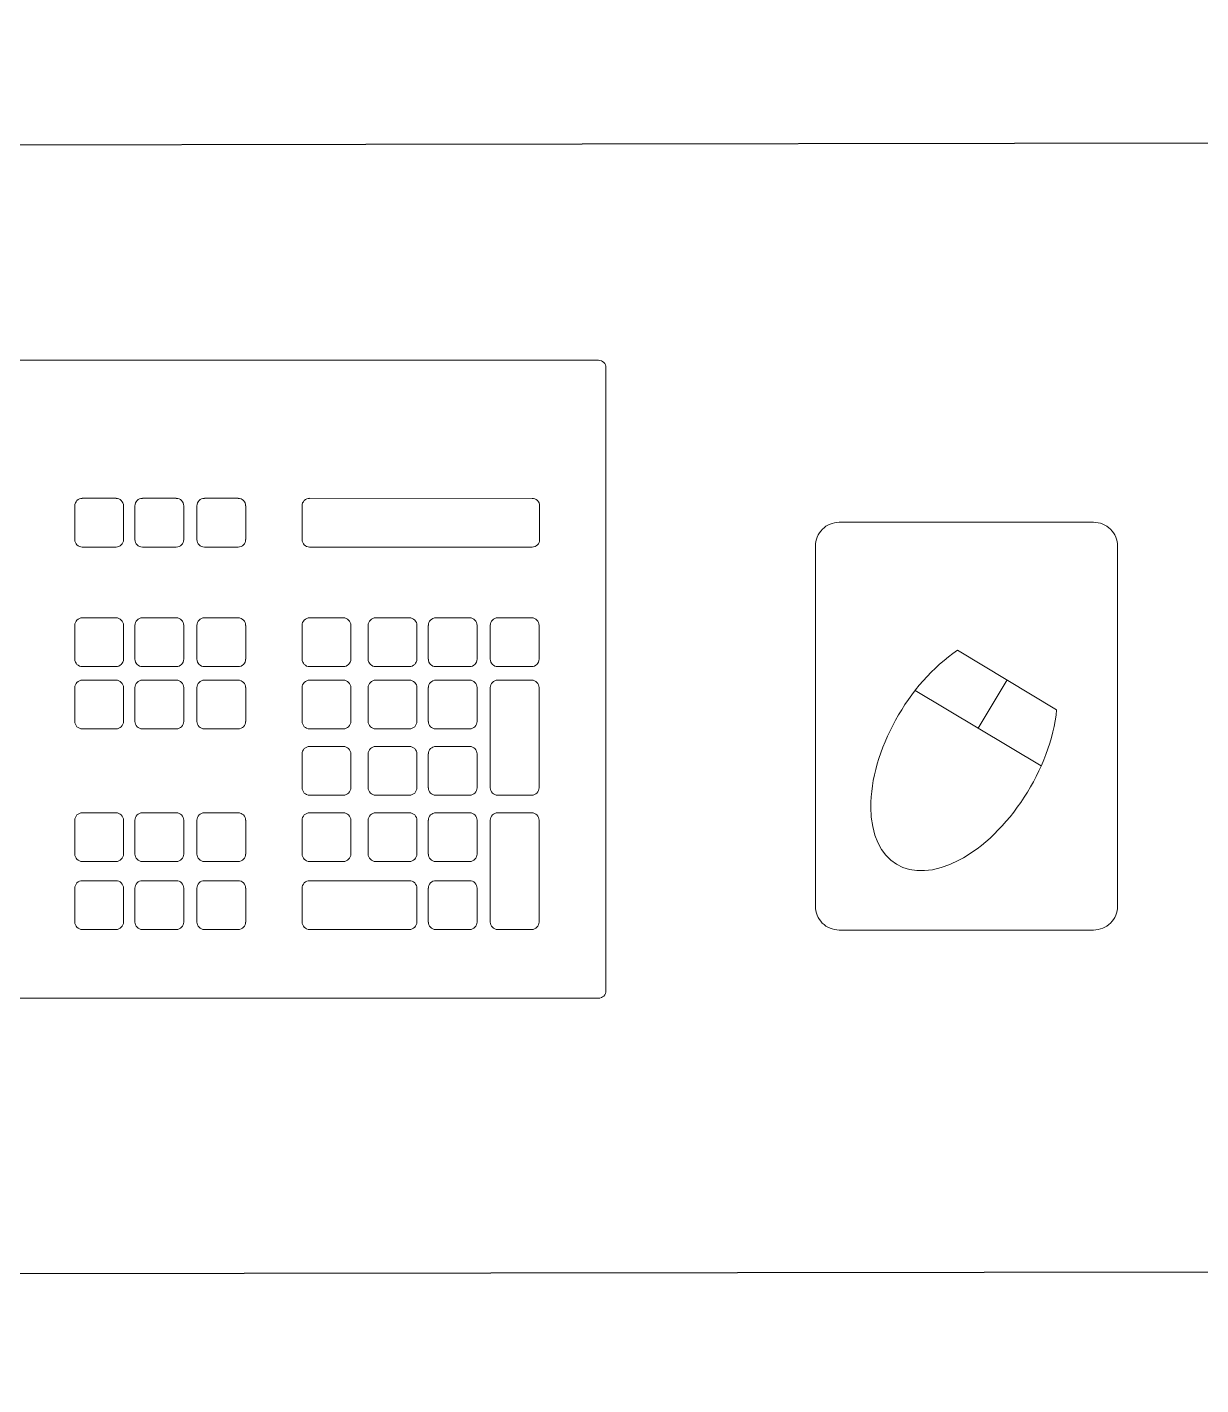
# Model space of a CAD drawing. Header units: metres. Extents: x -39 to 21688, y -24 to 9022.
# Drawn here: x 166.2534 to 166.5653, y 51.5905 to 51.9511 of the extents above; entities that cross this region are included whole.
import ezdxf

# ---------------------------------------------------------------- set-up
doc = ezdxf.new("R2010")
doc.units = ezdxf.units.M
doc.header["$MEASUREMENT"] = 0
doc.linetypes.add('CONTINUA', pattern=[0])
for name, color, linetype in [('AR-CALLES', 4, 'Continuous'), ('AR-MOBILIRIO', 1, 'Continuous'), ('AR-PUERTAS', 2, 'Continuous')]:
    doc.layers.add(name, color=color, linetype=linetype)

# ---------------------------------------------------------------- blocks, each defined once
blk = doc.blocks.new('AR-MOB. RECEPCION')
at = {"layer": 'AR-MOBILIRIO', "extrusion": (-1.60905e-07, -3.9026e-07, 1)}
blk.add_line((0.00407, -2.85284, 0), (-0.00019, 0.13393, 0), dxfattribs=at)
at = {"layer": 'AR-MOBILIRIO', "extrusion": (5.2329e-07, 5.24549e-07, 1)}
blk.add_line((-0.29973, -0.14938, 0), (-0.29858, -0.84938, 0), dxfattribs=at)
at = {"layer": 'AR-MOBILIRIO', "linetype": 'CONTINUA', "lineweight": 5}
for p, q in [((-0.14845, -0.66585, 0), (-0.16425, -0.69219, 0)), ((-0.1335, -0.66997, 0), (-0.15358, -0.70343, 0)), ((-0.14354, -0.6867, 0), (-0.15635, -0.67902, 0)), ((-0.07379, -0.78561, 0), (-0.23929, -0.78561, 0)), ((-0.24128, -0.7876, 0), (-0.24128, -1.20897, 0)), ((-0.07179, -0.7876, 0), (-0.07179, -1.20897, 0)), ((-0.2026, -0.80324, 0), (-0.19363, -0.80324, 0)), ((-0.17086, -0.80339, 0), (-0.16189, -0.80339, 0)), ((-0.15431, -0.80339, 0), (-0.12772, -0.80339, 0)), ((-0.11908, -0.80339, 0), (-0.09205, -0.80339, 0)), ((-0.2046, -0.86437, 0), (-0.20459, -0.80523, 0)), ((-0.19163, -0.80523, 0), (-0.19163, -0.86437, 0)), ((-0.17285, -0.81436, 0), (-0.17285, -0.80538, 0)), ((-0.15989, -0.80538, 0), (-0.15989, -0.81436, 0)), ((-0.15631, -0.81436, 0), (-0.15631, -0.80538, 0)), ((-0.12573, -0.80538, 0), (-0.12573, -0.81436, 0)), ((-0.12108, -0.81436, 0), (-0.12108, -0.80538, 0)), ((-0.09006, -0.80538, 0), (-0.09006, -0.81436, 0)), ((-0.16189, -0.81635, 0), (-0.17086, -0.81635, 0)), ((-0.12772, -0.81635, 0), (-0.15431, -0.81635, 0)), ((-0.09205, -0.81635, 0), (-0.11908, -0.81635, 0)), ((-0.17285, -0.83082, 0), (-0.17285, -0.82185, 0)), ((-0.17086, -0.81985, 0), (-0.16189, -0.81985, 0)), ((-0.15989, -0.82185, 0), (-0.15989, -0.83082, 0)), ((-0.15631, -0.83082, 0), (-0.15631, -0.82185, 0)), ((-0.15431, -0.81985, 0), (-0.14534, -0.81985, 0)), ((-0.14335, -0.82185, 0), (-0.14335, -0.83082, 0)), ((-0.13869, -0.83082, 0), (-0.13869, -0.82185, 0)), ((-0.1367, -0.81985, 0), (-0.12772, -0.81985, 0)), ((-0.12573, -0.82185, 0), (-0.12573, -0.83082, 0)), ((-0.12108, -0.83082, 0), (-0.12108, -0.82185, 0)), ((-0.11908, -0.81985, 0), (-0.11011, -0.81985, 0)), ((-0.10811, -0.82185, 0), (-0.10811, -0.83082, 0)), ((-0.10302, -0.83082, 0), (-0.10302, -0.82185, 0)), ((-0.10103, -0.81985, 0), (-0.09205, -0.81985, 0)), ((-0.09006, -0.82185, 0), (-0.09006, -0.83082, 0)), ((-0.16189, -0.83282, 0), (-0.17086, -0.83282, 0)), ((-0.14534, -0.83282, 0), (-0.15431, -0.83282, 0)), ((-0.12772, -0.83282, 0), (-0.1367, -0.83282, 0)), ((-0.11011, -0.83282, 0), (-0.11908, -0.83282, 0)), ((-0.09205, -0.83282, 0), (-0.10103, -0.83282, 0)), ((-0.17086, -0.83584, 0), (-0.16189, -0.83584, 0)), ((-0.15431, -0.83584, 0), (-0.14534, -0.83584, 0)), ((-0.1367, -0.83584, 0), (-0.12772, -0.83584, 0)), ((-0.11908, -0.83584, 0), (-0.11011, -0.83584, 0)), ((-0.10103, -0.83584, 0), (-0.09205, -0.83584, 0)), ((-0.17285, -0.84681, 0), (-0.17285, -0.83784, 0)), ((-0.15989, -0.83784, 0), (-0.15989, -0.84681, 0)), ((-0.15631, -0.84681, 0), (-0.15631, -0.83784, 0)), ((-0.14335, -0.83784, 0), (-0.14335, -0.84681, 0)), ((-0.13869, -0.84681, 0), (-0.13869, -0.83784, 0)), ((-0.12573, -0.83784, 0), (-0.12573, -0.84681, 0)), ((-0.12108, -0.84681, 0), (-0.12108, -0.83784, 0)), ((-0.10811, -0.83784, 0), (-0.10811, -0.84681, 0)), ((-0.10302, -0.86437, 0), (-0.10302, -0.83784, 0)), ((-0.09006, -0.83784, 0), (-0.09006, -0.86437, 0)), ((-0.16189, -0.84881, 0), (-0.17086, -0.84881, 0)), ((-0.14534, -0.84881, 0), (-0.15431, -0.84881, 0)), ((-0.12772, -0.84881, 0), (-0.1367, -0.84881, 0)), ((-0.11011, -0.84881, 0), (-0.11908, -0.84881, 0)), ((-0.17086, -0.85341, 0), (-0.16189, -0.85341, 0)), ((-0.15431, -0.85341, 0), (-0.14534, -0.85341, 0)), ((-0.1367, -0.85341, 0), (-0.12772, -0.85341, 0)), ((-0.11908, -0.85341, 0), (-0.11011, -0.85341, 0)), ((-0.17285, -0.86437, 0), (-0.17285, -0.8554, 0)), ((-0.15989, -0.8554, 0), (-0.15989, -0.86437, 0)), ((-0.15631, -0.86437, 0), (-0.15631, -0.8554, 0)), ((-0.14335, -0.8554, 0), (-0.14335, -0.86437, 0)), ((-0.13869, -0.86437, 0), (-0.13869, -0.8554, 0)), ((-0.12573, -0.8554, 0), (-0.12573, -0.86437, 0)), ((-0.12108, -0.86437, 0), (-0.12108, -0.8554, 0)), ((-0.10811, -0.8554, 0), (-0.10811, -0.86437, 0)), ((-0.19363, -0.86637, 0), (-0.2026, -0.86637, 0)), ((-0.16189, -0.86637, 0), (-0.17086, -0.86637, 0)), ((-0.14534, -0.86637, 0), (-0.15431, -0.86637, 0)), ((-0.12772, -0.86637, 0), (-0.1367, -0.86637, 0)), ((-0.11011, -0.86637, 0), (-0.11908, -0.86637, 0)), ((-0.09205, -0.86637, 0), (-0.10103, -0.86637, 0)), ((-0.2046, -0.88783, 0), (-0.2046, -0.88335, 0)), ((-0.2046, -0.89232, 0), (-0.2046, -0.88335, 0)), ((-0.2026, -0.88135, 0), (-0.19363, -0.88135, 0)), ((-0.19163, -0.88783, 0), (-0.19163, -0.88335, 0)), ((-0.19163, -0.88335, 0), (-0.19163, -0.89232, 0)), ((-0.17285, -0.89232, 0), (-0.17285, -0.88335, 0)), ((-0.17086, -0.88135, 0), (-0.16189, -0.88135, 0)), ((-0.15989, -0.88335, 0), (-0.15989, -0.89232, 0)), ((-0.15631, -0.89232, 0), (-0.15631, -0.88335, 0)), ((-0.15431, -0.88135, 0), (-0.14534, -0.88135, 0)), ((-0.14335, -0.88335, 0), (-0.14335, -0.89232, 0)), ((-0.12108, -0.89232, 0), (-0.12108, -0.88335, 0)), ((-0.11908, -0.88135, 0), (-0.11011, -0.88135, 0)), ((-0.10811, -0.88335, 0), (-0.10811, -0.89232, 0)), ((-0.10302, -0.89232, 0), (-0.10302, -0.88335, 0)), ((-0.10103, -0.88135, 0), (-0.09205, -0.88135, 0)), ((-0.09006, -0.88335, 0), (-0.09006, -0.89232, 0)), ((-0.19363, -0.89431, 0), (-0.2026, -0.89431, 0)), ((-0.16189, -0.89431, 0), (-0.17086, -0.89431, 0)), ((-0.14534, -0.89431, 0), (-0.15431, -0.89431, 0)), ((-0.11011, -0.89431, 0), (-0.11908, -0.89431, 0)), ((-0.09205, -0.89431, 0), (-0.10103, -0.89431, 0)), ((-0.2026, -0.89782, 0), (-0.19363, -0.89782, 0)), ((-0.17086, -0.89782, 0), (-0.16189, -0.89782, 0)), ((-0.15431, -0.89782, 0), (-0.14534, -0.89782, 0)), ((-0.11908, -0.89782, 0), (-0.11011, -0.89782, 0)), ((-0.10103, -0.89782, 0), (-0.09205, -0.89782, 0)), ((-0.2046, -0.90878, 0), (-0.2046, -0.89981, 0)), ((-0.19163, -0.89981, 0), (-0.19163, -0.90878, 0)), ((-0.17285, -0.90878, 0), (-0.17285, -0.89981, 0)), ((-0.15989, -0.89981, 0), (-0.15989, -0.90878, 0)), ((-0.15631, -0.90878, 0), (-0.15631, -0.89981, 0)), ((-0.14335, -0.89981, 0), (-0.14335, -0.90878, 0)), ((-0.12108, -0.90878, 0), (-0.12108, -0.89981, 0)), ((-0.10811, -0.89981, 0), (-0.10811, -0.90878, 0)), ((-0.10302, -0.90878, 0), (-0.10302, -0.89981, 0)), ((-0.09006, -0.89981, 0), (-0.09006, -0.90878, 0)), ((-0.19363, -0.91078, 0), (-0.2026, -0.91078, 0)), ((-0.16189, -0.91078, 0), (-0.17086, -0.91078, 0)), ((-0.14534, -0.91078, 0), (-0.15431, -0.91078, 0)), ((-0.11011, -0.91078, 0), (-0.11908, -0.91078, 0)), ((-0.09205, -0.91078, 0), (-0.10103, -0.91078, 0)), ((-0.2046, -0.92477, 0), (-0.2046, -0.9158, 0)), ((-0.2026, -0.91381, 0), (-0.19363, -0.91381, 0)), ((-0.19163, -0.9158, 0), (-0.19163, -0.92477, 0)), ((-0.17285, -0.92477, 0), (-0.17285, -0.9158, 0)), ((-0.17086, -0.91381, 0), (-0.16189, -0.91381, 0)), ((-0.15989, -0.9158, 0), (-0.15989, -0.92477, 0)), ((-0.15631, -0.92477, 0), (-0.15631, -0.9158, 0)), ((-0.15431, -0.91381, 0), (-0.14534, -0.91381, 0)), ((-0.14335, -0.9158, 0), (-0.14335, -0.92477, 0)), ((-0.12108, -0.92477, 0), (-0.12108, -0.9158, 0)), ((-0.11908, -0.91381, 0), (-0.11011, -0.91381, 0)), ((-0.10811, -0.9158, 0), (-0.10811, -0.92477, 0)), ((-0.10302, -0.92477, 0), (-0.10302, -0.9158, 0)), ((-0.10103, -0.91381, 0), (-0.09205, -0.91381, 0)), ((-0.09006, -0.9158, 0), (-0.09006, -0.92477, 0)), ((-0.19363, -0.92677, 0), (-0.2026, -0.92677, 0)), ((-0.16189, -0.92677, 0), (-0.17086, -0.92677, 0)), ((-0.14534, -0.92677, 0), (-0.15431, -0.92677, 0)), ((-0.11011, -0.92677, 0), (-0.11908, -0.92677, 0)), ((-0.09205, -0.92677, 0), (-0.10103, -0.92677, 0))]:
    blk.add_line(p, q, dxfattribs=at)
at = {"layer": 'AR-MOBILIRIO', "extrusion": (-1.62179e-07, 3.89732e-07, 1)}
blk.add_line((-0.29858, -0.84938, 0), (-0.29683, -1.92437, 0), dxfattribs=at)
at = {"layer": 'AR-MOBILIRIO', "linetype": 'CONTINUA', "lineweight": 5, "elevation": 0}
blk.add_lwpolyline([(-0.19189, -0.64967), (-0.09627, -0.64967, -0.414214), (-0.08992, -0.65602), (-0.08992, -0.72363, -0.414214), (-0.09627, -0.72997), (-0.19189, -0.72997, -0.414214), (-0.19823, -0.72363), (-0.19823, -0.65602, -0.414214)], format="xyb", close=True, dxfattribs=at)
at = {"layer": 'AR-MOBILIRIO', "linetype": 'CONTINUA', "lineweight": 5}
for centre, start, end in [((-0.23929, -0.7876, 0), 89.9999, 179.9999), ((-0.07379, -0.7876, 0), 359.9999, 89.9999), ((-0.2026, -0.80523, 0), 89.9999, 179.9999), ((-0.19363, -0.80523, 0), 359.9999, 89.9999), ((-0.17086, -0.80538, 0), 89.9999, 179.9999), ((-0.16189, -0.80538, 0), 359.9999, 89.9999), ((-0.15431, -0.80538, 0), 89.9999, 179.9999), ((-0.12772, -0.80538, 0), 359.9999, 89.9999), ((-0.11908, -0.80538, 0), 89.9999, 179.9999), ((-0.09205, -0.80538, 0), 359.9999, 89.9999), ((-0.17086, -0.81436, 0), 179.9999, 269.9999), ((-0.17086, -0.81436, 0), 179.9999, 269.9999), ((-0.16189, -0.81436, 0), 269.9999, 359.9999), ((-0.15431, -0.81436, 0), 179.9999, 269.9999), ((-0.15431, -0.81436, 0), 179.9999, 269.9999), ((-0.12772, -0.81436, 0), 269.9999, 359.9999), ((-0.11908, -0.81436, 0), 179.9999, 269.9999), ((-0.11908, -0.81436, 0), 179.9999, 269.9999), ((-0.09205, -0.81436, 0), 269.9999, 359.9999), ((-0.17086, -0.82185, 0), 89.9999, 179.9999), ((-0.16189, -0.82185, 0), 359.9999, 89.9999), ((-0.15431, -0.82185, 0), 89.9999, 179.9999), ((-0.14534, -0.82185, 0), 359.9999, 89.9999), ((-0.1367, -0.82185, 0), 89.9999, 179.9999), ((-0.12772, -0.82185, 0), 359.9999, 89.9999), ((-0.11908, -0.82185, 0), 89.9999, 179.9999), ((-0.11011, -0.82185, 0), 359.9999, 89.9999), ((-0.10103, -0.82185, 0), 89.9999, 179.9999), ((-0.09205, -0.82185, 0), 359.9999, 89.9999), ((-0.17086, -0.83082, 0), 179.9999, 269.9999), ((-0.17086, -0.83082, 0), 179.9999, 269.9999), ((-0.16189, -0.83082, 0), 269.9999, 359.9999), ((-0.15431, -0.83082, 0), 179.9999, 269.9999), ((-0.15431, -0.83082, 0), 179.9999, 269.9999), ((-0.14534, -0.83082, 0), 269.9999, 359.9999), ((-0.1367, -0.83082, 0), 179.9999, 269.9999), ((-0.1367, -0.83082, 0), 179.9999, 269.9999), ((-0.12772, -0.83082, 0), 269.9999, 359.9999), ((-0.11908, -0.83082, 0), 179.9999, 269.9999), ((-0.11908, -0.83082, 0), 179.9999, 269.9999), ((-0.11011, -0.83082, 0), 269.9999, 359.9999), ((-0.10103, -0.83082, 0), 179.9999, 269.9999), ((-0.10103, -0.83082, 0), 179.9999, 269.9999), ((-0.09205, -0.83082, 0), 269.9999, 359.9999), ((-0.17086, -0.83784, 0), 89.9999, 179.9999), ((-0.16189, -0.83784, 0), 359.9999, 89.9999), ((-0.15431, -0.83784, 0), 89.9999, 179.9999), ((-0.14534, -0.83784, 0), 359.9999, 89.9999), ((-0.1367, -0.83784, 0), 89.9999, 179.9999), ((-0.12772, -0.83784, 0), 359.9999, 89.9999), ((-0.11908, -0.83784, 0), 89.9999, 179.9999), ((-0.11011, -0.83784, 0), 359.9999, 89.9999), ((-0.10103, -0.83784, 0), 89.9999, 179.9999), ((-0.09205, -0.83784, 0), 359.9999, 89.9999), ((-0.17086, -0.84681, 0), 179.9999, 269.9999), ((-0.17086, -0.84681, 0), 179.9999, 269.9999), ((-0.16189, -0.84681, 0), 269.9999, 359.9999), ((-0.15431, -0.84681, 0), 179.9999, 269.9999), ((-0.15431, -0.84681, 0), 179.9999, 269.9999), ((-0.14534, -0.84681, 0), 269.9999, 359.9999), ((-0.1367, -0.84681, 0), 179.9999, 269.9999), ((-0.1367, -0.84681, 0), 179.9999, 269.9999), ((-0.12772, -0.84681, 0), 269.9999, 359.9999), ((-0.11908, -0.84681, 0), 179.9999, 269.9999), ((-0.11908, -0.84681, 0), 179.9999, 269.9999), ((-0.11011, -0.84681, 0), 269.9999, 359.9999), ((-0.17086, -0.8554, 0), 89.9999, 179.9999), ((-0.16189, -0.8554, 0), 359.9999, 89.9999), ((-0.15431, -0.8554, 0), 89.9999, 179.9999), ((-0.14534, -0.8554, 0), 359.9999, 89.9999), ((-0.1367, -0.8554, 0), 89.9999, 179.9999), ((-0.12772, -0.8554, 0), 359.9999, 89.9999), ((-0.11908, -0.8554, 0), 89.9999, 179.9999), ((-0.11011, -0.8554, 0), 359.9999, 89.9999), ((-0.2026, -0.86437, 0), 179.9999, 269.9999), ((-0.2026, -0.86437, 0), 179.9999, 269.9999), ((-0.19363, -0.86437, 0), 269.9999, 359.9999), ((-0.17086, -0.86437, 0), 179.9999, 269.9999), ((-0.17086, -0.86437, 0), 179.9999, 269.9999), ((-0.16189, -0.86437, 0), 269.9999, 359.9999), ((-0.15431, -0.86437, 0), 179.9999, 269.9999), ((-0.15431, -0.86437, 0), 179.9999, 269.9999), ((-0.14534, -0.86437, 0), 269.9999, 359.9999), ((-0.1367, -0.86437, 0), 179.9999, 269.9999), ((-0.1367, -0.86437, 0), 179.9999, 269.9999), ((-0.12772, -0.86437, 0), 269.9999, 359.9999), ((-0.11908, -0.86437, 0), 179.9999, 269.9999), ((-0.11908, -0.86437, 0), 179.9999, 269.9999), ((-0.11011, -0.86437, 0), 269.9999, 359.9999), ((-0.10103, -0.86437, 0), 179.9999, 269.9999), ((-0.10103, -0.86437, 0), 179.9999, 269.9999), ((-0.09205, -0.86437, 0), 269.9999, 359.9999), ((-0.2026, -0.88335, 0), 89.9999, 179.9999), ((-0.19363, -0.88335, 0), 359.9999, 89.9999), ((-0.17086, -0.88335, 0), 89.9999, 179.9999), ((-0.16189, -0.88335, 0), 359.9999, 89.9999), ((-0.15431, -0.88335, 0), 89.9999, 179.9999), ((-0.14534, -0.88335, 0), 359.9999, 89.9999), ((-0.11908, -0.88335, 0), 89.9999, 179.9999), ((-0.11011, -0.88335, 0), 359.9999, 89.9999), ((-0.10103, -0.88335, 0), 89.9999, 179.9999), ((-0.09205, -0.88335, 0), 359.9999, 89.9999), ((-0.2026, -0.89232, 0), 179.9999, 269.9999), ((-0.2026, -0.89232, 0), 179.9999, 269.9999), ((-0.19363, -0.89232, 0), 269.9999, 359.9999), ((-0.17086, -0.89232, 0), 179.9999, 269.9999), ((-0.17086, -0.89232, 0), 179.9999, 269.9999), ((-0.16189, -0.89232, 0), 269.9999, 359.9999), ((-0.15431, -0.89232, 0), 179.9999, 269.9999), ((-0.15431, -0.89232, 0), 179.9999, 269.9999), ((-0.14534, -0.89232, 0), 269.9999, 359.9999), ((-0.11908, -0.89232, 0), 179.9999, 269.9999), ((-0.11908, -0.89232, 0), 179.9999, 269.9999), ((-0.11011, -0.89232, 0), 269.9999, 359.9999), ((-0.10103, -0.89232, 0), 179.9999, 269.9999), ((-0.10103, -0.89232, 0), 179.9999, 269.9999), ((-0.09205, -0.89232, 0), 269.9999, 359.9999), ((-0.2026, -0.89981, 0), 89.9999, 179.9999), ((-0.19363, -0.89981, 0), 359.9999, 89.9999), ((-0.17086, -0.89981, 0), 89.9999, 179.9999), ((-0.16189, -0.89981, 0), 359.9999, 89.9999), ((-0.15431, -0.89981, 0), 89.9999, 179.9999), ((-0.14534, -0.89981, 0), 359.9999, 89.9999), ((-0.11908, -0.89981, 0), 89.9999, 179.9999), ((-0.11011, -0.89981, 0), 359.9999, 89.9999), ((-0.10103, -0.89981, 0), 89.9999, 179.9999), ((-0.09205, -0.89981, 0), 359.9999, 89.9999), ((-0.2026, -0.90878, 0), 179.9999, 269.9999), ((-0.2026, -0.90878, 0), 179.9999, 269.9999), ((-0.19363, -0.90878, 0), 269.9999, 359.9999), ((-0.17086, -0.90878, 0), 179.9999, 269.9999), ((-0.17086, -0.90878, 0), 179.9999, 269.9999), ((-0.16189, -0.90878, 0), 269.9999, 359.9999), ((-0.15431, -0.90878, 0), 179.9999, 269.9999), ((-0.15431, -0.90878, 0), 179.9999, 269.9999), ((-0.14534, -0.90878, 0), 269.9999, 359.9999), ((-0.11908, -0.90878, 0), 179.9999, 269.9999), ((-0.11908, -0.90878, 0), 179.9999, 269.9999), ((-0.11011, -0.90878, 0), 269.9999, 359.9999), ((-0.10103, -0.90878, 0), 179.9999, 269.9999), ((-0.10103, -0.90878, 0), 179.9999, 269.9999), ((-0.09205, -0.90878, 0), 269.9999, 359.9999), ((-0.2026, -0.9158, 0), 89.9999, 179.9999), ((-0.19363, -0.9158, 0), 359.9999, 89.9999), ((-0.17086, -0.9158, 0), 89.9999, 179.9999), ((-0.16189, -0.9158, 0), 359.9999, 89.9999), ((-0.15431, -0.9158, 0), 89.9999, 179.9999), ((-0.14534, -0.9158, 0), 359.9999, 89.9999), ((-0.11908, -0.9158, 0), 89.9999, 179.9999), ((-0.11011, -0.9158, 0), 359.9999, 89.9999), ((-0.10103, -0.9158, 0), 89.9999, 179.9999), ((-0.09205, -0.9158, 0), 359.9999, 89.9999), ((-0.2026, -0.92477, 0), 179.9999, 269.9999), ((-0.2026, -0.92477, 0), 179.9999, 269.9999), ((-0.19363, -0.92477, 0), 269.9999, 359.9999), ((-0.17086, -0.92477, 0), 179.9999, 269.9999), ((-0.17086, -0.92477, 0), 179.9999, 269.9999), ((-0.16189, -0.92477, 0), 269.9999, 359.9999), ((-0.15431, -0.92477, 0), 179.9999, 269.9999), ((-0.15431, -0.92477, 0), 179.9999, 269.9999), ((-0.14534, -0.92477, 0), 269.9999, 359.9999), ((-0.11908, -0.92477, 0), 179.9999, 269.9999), ((-0.11908, -0.92477, 0), 179.9999, 269.9999), ((-0.11011, -0.92477, 0), 269.9999, 359.9999), ((-0.10103, -0.92477, 0), 179.9999, 269.9999), ((-0.10103, -0.92477, 0), 179.9999, 269.9999), ((-0.09205, -0.92477, 0), 269.9999, 359.9999)]:
    blk.add_arc(centre, 0.00199, start, end, dxfattribs=at)
blk.add_ellipse((-0.13727, -0.69046, 0), major_axis=(0.02988, -0.01792), ratio=0.572727, start_param=4.020049, end_param=8.546322, dxfattribs=at)

msp = doc.modelspace()

# ---------------------------------------------------------------- linework, layer by layer
at = {"layer": 'AR-PUERTAS'}
msp.add_circle((164.88265, 27.62249), 40.08066, dxfattribs=at)

# ---------------------------------------------------------------- block references
at = {"layer": 'AR-CALLES', "rotation": 270}
msp.add_blockref('AR-MOB. RECEPCION', (167.19282, 51.62137, 0), dxfattribs=at)

doc.saveas('drawing.dxf')
